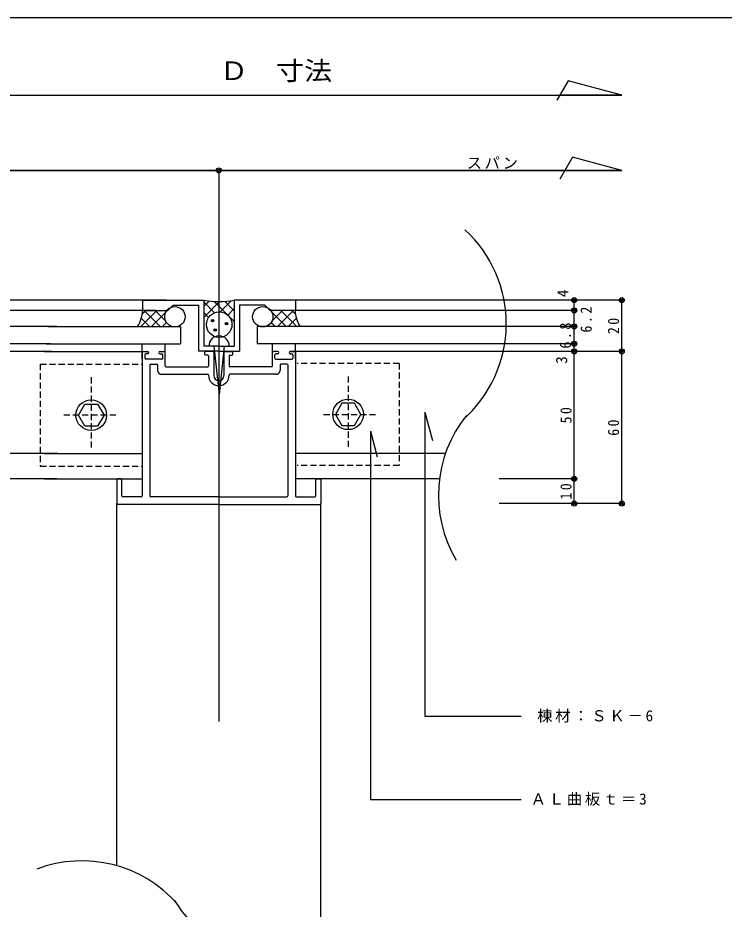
# Model space of a CAD drawing. Units: millimetres at full size, sheet at 1:2. Extents: x -5557 to 568, y -5180 to 402.
# Drawn here: x -82.9 to 193.9, y 52.4 to 402 of the extents above; entities that cross this region are included whole.
import ezdxf
from ezdxf.enums import TextEntityAlignment as Align

# ---------------------------------------------------------------- set-up
doc = ezdxf.new("R2010")
doc.units = ezdxf.units.MM
doc.header["$LTSCALE"] = 2
doc.header["$PDMODE"] = 32
doc.header["$PDSIZE"] = 1
doc.linetypes.add('DASHED1', pattern=[1.8, 1.2, -0.6])
doc.layers.add('0-0', color=134, linetype='Continuous')
doc.layers.add('1-0', color=5, linetype='Continuous')
doc.styles.add('ＭＳ ゴシック', font='')
doc.styles.get('ＭＳ ゴシック').set_extended_font_data('MS Gothic')

msp = doc.modelspace()

# ---------------------------------------------------------------- linework, layer by layer
at = {"layer": '0-0'}
msp.add_line((568, 402), (-550, 402), dxfattribs=at)
at = {"layer": '1-0', "color": 4}
for p, q in [((-304.181, 371.713), (153.725, 371.713)), ((153.725, 371.713), (129.216, 371.713)), ((-304.181, 342.152), (-4.181, 342.152)), ((-4.181, 342.152), (-4.181, 319.593)), ((-4.175, 329.722), (-4.175, 125.998)), ((-4.175, 329.722), (-4.175, 138.14)), ((153.731, 291.256), (105.736, 291.256)), ((135.121, 291.256), (105.736, 291.256)), ((135.121, 287.256), (135.121, 291.256)), ((153.731, 271.177), (153.731, 291.256)), ((135.121, 287.256), (105.736, 287.256)), ((135.121, 280.977), (135.121, 287.256)), ((135.121, 280.977), (105.736, 280.977)), ((135.121, 274.177), (135.121, 280.977)), ((135.121, 274.177), (105.736, 274.177)), ((135.121, 271.177), (135.121, 274.177)), ((153.731, 271.177), (105.736, 271.177)), ((135.121, 271.177), (105.736, 271.177)), ((135.121, 221.177), (135.121, 271.177)), ((153.731, 211.477), (153.731, 271.177)), ((135.121, 221.177), (105.736, 221.177)), ((135.121, 211.477), (135.121, 221.177)), ((153.731, 211.477), (105.736, 211.477)), ((135.121, 211.477), (105.736, 211.477))]:
    msp.add_line(p, q, dxfattribs=at)
at = {"layer": '1-0'}
for p, q in [((-24.774, 291.256), (-128.219, 291.256)), ((1.895, 291.256), (1.895, 273.256)), ((107.557, 291.256), (1.895, 291.256)), ((25.895, 291.256), (25.895, 287.256)), ((-28.703, 287.256), (-127.864, 287.256)), ((-12.105, 289.256), (-12.105, 271.256)), ((3.895, 289.256), (3.895, 271.256)), ((108.192, 287.256), (15.895, 287.256)), ((-67.633, 280.977), (-127.955, 280.977)), ((-71.025, 280.977), (-19.359, 280.977)), ((11.009, 280.977), (10.825, 280.977)), ((10.825, 280.977), (10.825, 274.177)), ((108.401, 280.977), (10.825, 280.977)), ((-70.166, 274.177), (-128.956, 274.177)), ((-71.868, 274.177), (-19.175, 274.177)), ((-34.169, 268.28), (-34.169, 274.177)), ((-25.245, 269.516), (-25.245, 274.177)), ((-4.105, 273.256), (-10.105, 273.256)), ((-4.105, 273.256), (-8.805, 273.256)), ((-6.105, 273.256), (-4.105, 254.256)), ((-4.105, 273.256), (1.895, 273.256)), ((-4.105, 273.256), (0.595, 273.256)), ((-2.105, 273.256), (-4.105, 254.256)), ((107.856, 274.177), (10.825, 274.177)), ((16.895, 269.516), (16.895, 274.177)), ((25.819, 268.28), (25.819, 274.177)), ((-69.744, 271.177), (-129.709, 271.177)), ((-72.477, 271.177), (-32.175, 271.177)), ((-34.175, 270.677), (-34.175, 214.477)), ((-33.175, 269.877), (-33.175, 268.477)), ((-32.175, 270.177), (-32.875, 270.177)), ((-27.175, 271.177), (-25.675, 271.177)), ((-27.175, 270.177), (-26.475, 270.177)), ((-26.175, 268.477), (-26.175, 269.877)), ((-25.175, 265.477), (-25.175, 270.677)), ((-4.105, 271.256), (-12.105, 271.256)), ((-9.675, 269.977), (-9.675, 270.877)), ((-6.475, 271.177), (-9.375, 271.177)), ((-8.475, 269.677), (-9.375, 269.677)), ((-8.175, 269.377), (-8.175, 265.477)), ((-6.175, 270.877), (-6.175, 261.677)), ((-4.105, 271.256), (3.895, 271.256)), ((-2.175, 270.877), (-2.175, 261.677)), ((-1.875, 271.177), (1.025, 271.177)), ((-0.175, 269.377), (-0.175, 265.477)), ((0.125, 269.677), (1.025, 269.677)), ((1.325, 269.977), (1.325, 270.877)), ((16.825, 265.477), (16.825, 270.677)), ((18.825, 271.177), (17.325, 271.177)), ((17.825, 268.477), (17.825, 269.877)), ((18.825, 270.177), (18.125, 270.177)), ((23.825, 271.177), (25.325, 271.177)), ((107.287, 271.177), (23.825, 271.177)), ((23.825, 270.177), (24.525, 270.177)), ((24.825, 269.877), (24.825, 268.477)), ((25.825, 270.677), (25.825, 214.477)), ((-26.475, 268.177), (-32.875, 268.177)), ((-31.175, 265.877), (-31.175, 214.477)), ((-30.875, 266.177), (-28.475, 266.177)), ((-28.175, 265.877), (-28.175, 263.677)), ((18.125, 268.177), (24.525, 268.177)), ((19.825, 265.877), (19.825, 263.677)), ((22.525, 266.177), (20.125, 266.177)), ((22.825, 265.877), (22.825, 214.477)), ((-24.875, 265.177), (-8.475, 265.177)), ((16.525, 265.177), (0.125, 265.177)), ((-26.675, 262.177), (-8.47, 262.177)), ((18.325, 262.177), (0.12, 262.177)), ((-67.211, 231.177), (-152.535, 231.177)), ((-72.477, 231.177), (-34.175, 231.177)), ((84.638, 231.177), (25.825, 231.177)), ((-67.633, 221.177), (-154.287, 221.177)), ((-72.477, 221.177), (-34.175, 221.177)), ((-44.175, 220.877), (-44.175, 211.477)), ((-42.475, 221.177), (-43.875, 221.177)), ((-42.175, 214.477), (-42.175, 220.877)), ((82.276, 221.177), (25.825, 221.177)), ((33.825, 214.477), (33.825, 220.877)), ((34.125, 221.177), (35.525, 221.177)), ((35.825, 220.877), (35.825, 211.477)), ((-34.475, 214.177), (-41.875, 214.177)), ((-4.175, 214.177), (-30.875, 214.177)), ((-4.175, 214.177), (22.525, 214.177)), ((26.125, 214.177), (33.525, 214.177)), ((-44.186, 69.429), (-44.186, 211.477)), ((-4.175, 211.177), (-43.875, 211.177)), ((-4.175, 211.177), (35.525, 211.177)), ((35.814, 34.173), (35.814, 211.177))]:
    msp.add_line(p, q, dxfattribs=at)
at = {"layer": '1-0', "color": 7}
for p, q in [((-7.925, 290.932), (-10.105, 288.751)), ((-3.9, 290.714), (-10.105, 284.509)), ((-10.105, 290.646), (-5.814, 286.354)), ((-5.983, 290.766), (1.895, 282.888)), ((0.687, 291.058), (-3.701, 286.671)), ((-1.769, 290.795), (1.895, 287.131)), ((-28.465, 287.256), (-34.744, 280.977)), ((-32.707, 287.256), (-34.223, 285.74)), ((-33.42, 287.256), (-27.14, 280.977)), ((-29.177, 287.256), (-25.058, 283.136)), ((1.895, 288.023), (-0.711, 285.418)), ((20.827, 287.256), (16.707, 283.136)), ((25.069, 287.256), (18.79, 280.977)), ((20.114, 287.256), (26.394, 280.977)), ((24.357, 287.256), (25.873, 285.74)), ((-34.561, 284.154), (-31.383, 280.977)), ((-25.021, 286.457), (-30.501, 280.977)), ((-10.105, 286.403), (-8.179, 284.477)), ((16.671, 286.457), (22.151, 280.977)), ((26.21, 284.154), (23.033, 280.977)), ((-24.716, 282.519), (-26.259, 280.977)), ((-25.365, 281.87), (-26.259, 280.977)), ((16.366, 282.519), (17.908, 280.977)), ((17.015, 281.87), (17.908, 280.977)), ((76.605, 247.395), (79.601, 236.212)), ((55.256, 239.86), (57.936, 229.858))]:
    msp.add_line(p, q, dxfattribs=at)
at = {"layer": '1-0', "linetype": 'DASHED1'}
for p, q in [((-74.175, 266.177), (-74.175, 226.177)), ((-74.175, 266.177), (-34.175, 266.177)), ((66.483, 266.471), (26.483, 266.471)), ((66.483, 266.471), (66.483, 226.471)), ((-54.175, 261.024), (-54.175, 233.412)), ((46.483, 261.319), (46.483, 233.707)), ((-44.559, 246.177), (-64.945, 246.177)), ((36.867, 246.471), (57.253, 246.471)), ((-74.175, 226.177), (-34.175, 226.177)), ((66.483, 226.471), (26.483, 226.471))]:
    msp.add_line(p, q, dxfattribs=at)
at = {"layer": '1-0', "color": 4}
for points in [[(153.725, 371.713), (132.718, 377.342), (128.325, 369.733)], [(153.725, 342.152), (134.407, 347.329), (129.407, 338.668)], [(-344.181, 342.152), (-4.181, 342.152), (-4.181, 310.258)], [(-4.181, 342.152), (153.725, 342.152), (-304.181, 342.152)]]:
    msp.add_lwpolyline(points, dxfattribs=at)
at = {"layer": '1-0'}
for points in [[(-34.105, 291.256), (-10.105, 291.256), (-10.105, 273.256)], [(-34.105, 291.256), (-34.105, 287.256), (-24.105, 287.256), (-22.105, 289.256), (-12.105, 289.256)], [(15.895, 287.256), (13.895, 289.256), (3.895, 289.256)], [(-19.359, 280.977), (-19.175, 280.977), (-19.175, 274.177)]]:
    msp.add_lwpolyline(points, dxfattribs=at)
at = {"layer": '1-0', "color": 7}
for points in [[(-51.675, 241.846), (-56.675, 241.846), (-59.175, 246.177), (-56.675, 250.507), (-51.675, 250.507), (-49.175, 246.177)], [(43.983, 242.141), (48.983, 242.141), (51.483, 246.471), (48.983, 250.801), (43.983, 250.801), (41.483, 246.471)]]:
    msp.add_lwpolyline(points, close=True, dxfattribs=at)
for points in [[(76.605, 247.395), (76.605, 128.093), (114.279, 128.093)], [(55.256, 239.86), (55.256, 95.442), (114.279, 95.442)]]:
    msp.add_lwpolyline(points, dxfattribs=at)
at = {"layer": '1-0'}
for centre in [(-4.181, 342.152), (135.121, 291.256), (153.731, 291.256), (135.121, 287.256), (135.121, 280.977), (135.121, 274.177), (135.121, 271.177), (153.731, 271.177), (135.121, 221.177), (135.121, 211.477), (153.731, 211.477)]:
    msp.add_circle(centre, 1, dxfattribs=at)
at = {"layer": '1-0', "color": 7}
for centre, radius in [((-21.4, 284.756), 4), ((-4.033, 281.682), 5), ((13.05, 284.756), 4), ((-54.175, 246.177), 6), ((46.483, 246.471), 6)]:
    msp.add_circle(centre, radius, dxfattribs=at)
for centre, start, end in [((58.47, 281.989), 311.39718, 47.46341), ((131.86, 214.744), 141.30993, 210.64728), ((-57.907, 21.349), 41.30993, 110.64728), ((21.06, 81.947), 211.39718, 307.46341)]:
    msp.add_arc(centre, 50, start, end, dxfattribs=at)
at = {"layer": '1-0'}
for centre, radius, start, end in [((-4.105, 324.154), 33.441, 259.66389, 280.33611), ((-45.976, 287.413), 11.871, 327.58285, 359.23969), ((37.626, 287.413), 11.871, 180.76031, 212.41715), ((-4.105, 273.256), 4, 90, 180), ((-4.105, 273.256), 4, 0, 90), ((-33.675, 270.677), 0.5, 90, 180), ((-32.875, 269.877), 0.3, 90, 180), ((-32.175, 270.677), 0.5, 0, 90), ((-32.175, 270.677), 0.5, 270, 0), ((-27.175, 270.677), 0.5, 90, 180), ((-27.175, 270.677), 0.5, 180, 270), ((-26.475, 269.877), 0.3, 0, 90), ((-25.675, 270.677), 0.5, 0, 90), ((-9.375, 270.877), 0.3, 90, 180), ((-9.375, 269.977), 0.3, 180, 270), ((-8.475, 269.377), 0.3, 0, 90), ((-6.475, 270.877), 0.3, 0, 90), ((-1.875, 270.877), 0.3, 90, 180), ((0.125, 269.377), 0.3, 90, 180), ((1.025, 270.877), 0.3, 0, 90), ((1.025, 269.977), 0.3, 270, 0), ((17.325, 270.677), 0.5, 90, 180), ((18.125, 269.877), 0.3, 90, 180), ((18.825, 270.677), 0.5, 0, 90), ((18.825, 270.677), 0.5, 270, 0), ((23.825, 270.677), 0.5, 90, 180), ((23.825, 270.677), 0.5, 180, 270), ((24.525, 269.877), 0.3, 0, 90), ((25.325, 270.677), 0.5, 0, 90), ((-32.875, 268.477), 0.3, 180, 270), ((-30.875, 265.877), 0.3, 90, 180), ((-28.475, 265.877), 0.3, 0, 90), ((-26.475, 268.477), 0.3, 270, 0), ((18.125, 268.477), 0.3, 180, 270), ((20.125, 265.877), 0.3, 90, 180), ((22.525, 265.877), 0.3, 0, 90), ((24.525, 268.477), 0.3, 270, 0), ((-26.675, 263.677), 1.5, 180, 270), ((-24.875, 265.477), 0.3, 180, 270), ((-8.475, 265.477), 0.3, 270, 0), ((0.125, 265.477), 0.3, 180, 270), ((16.525, 265.477), 0.3, 270, 0), ((18.325, 263.677), 1.5, 270, 0), ((-8.47, 261.877), 0.3, 357.33411, 90), ((-4.175, 261.677), 4, 177.33411, 270), ((-4.175, 261.677), 2, 180, 270), ((-4.175, 261.677), 4, 270, 2.66588), ((-4.175, 261.677), 2, 270, 0), ((0.12, 261.877), 0.3, 90, 182.66588), ((-43.875, 220.877), 0.3, 90, 180), ((-42.475, 220.877), 0.3, 0, 90), ((34.125, 220.877), 0.3, 90, 180), ((35.525, 220.877), 0.3, 0, 90), ((-41.875, 214.477), 0.3, 180, 270), ((-34.475, 214.477), 0.3, 270, 0), ((-30.875, 214.477), 0.3, 180, 270), ((22.525, 214.477), 0.3, 270, 0), ((26.125, 214.477), 0.3, 180, 270), ((33.525, 214.477), 0.3, 270, 0), ((-43.875, 211.477), 0.3, 180, 270), ((35.525, 211.477), 0.3, 270, 0)]:
    msp.add_arc(centre, radius, start, end, dxfattribs=at)
at = {"layer": '1-0', "color": 4}
for p in [(-4.181, 342.152), (135.121, 291.256), (153.731, 291.256), (135.121, 287.256), (135.121, 280.977), (135.121, 274.177), (135.121, 271.177), (153.731, 271.177), (135.121, 221.177), (135.121, 211.477), (153.731, 211.477)]:
    msp.add_point(p, dxfattribs=at)
at = {"layer": '1-0', "color": 7}
for p in [(-6.627, 283.208), (-5.602, 279.579), (-1.185, 282.025)]:
    msp.add_point(p, dxfattribs=at)

# ---------------------------------------------------------------- texts
at = {"layer": '1-0', "color": 3, "style": 'ＭＳ ゴシック', "width": 1.1}
msp.add_text('Ｄ\u3000寸法', height=7.331, dxfattribs=at).set_placement((-3.773, 375.361), align=Align.BOTTOM_LEFT)
at = {"layer": '1-0', "color": 7, "style": 'ＭＳ ゴシック'}
for s, p in [('4', (134.162, 292.431)), ('3', (133.639, 266.279))]:
    msp.add_text(s, height=4.399, rotation=90, dxfattribs=at).set_placement(p, align=Align.BOTTOM_LEFT)
at = {"layer": '1-0', "color": 7, "char_height": 4.399, "attachment_point": 7, "style": 'ＭＳ ゴシック'}
for s, insert in [('\\T1.17;スパン', (92.971, 342.71)), ('\\T1.18;棟材：ＳＫ－6', (120.558, 125.581)), ('\\T1.18;ＡＬ曲板ｔ＝3', (118.047, 92.93))]:
    msp.add_mtext(s, dxfattribs=dict(at, insert=insert))
at = {"layer": '1-0', "color": 7, "char_height": 4.399, "attachment_point": 7, "rotation": 90, "style": 'ＭＳ ゴシック'}
for s, insert in [('\\T1.38;\\W0.9;6.2', (142.008, 278.57)), ('\\T1.36;\\W0.9;20', (152.731, 277.966)), ('\\T1.38;\\W0.9;6.8', (133.901, 272.294)), ('\\T1.36;\\W0.9;50', (134.121, 242.927)), ('\\T1.36;\\W0.9;60', (152.731, 238.077)), ('\\T1.36;\\W0.9;10', (134.121, 213.077))]:
    msp.add_mtext(s, dxfattribs=dict(at, insert=insert))

doc.saveas('drawing.dxf')
